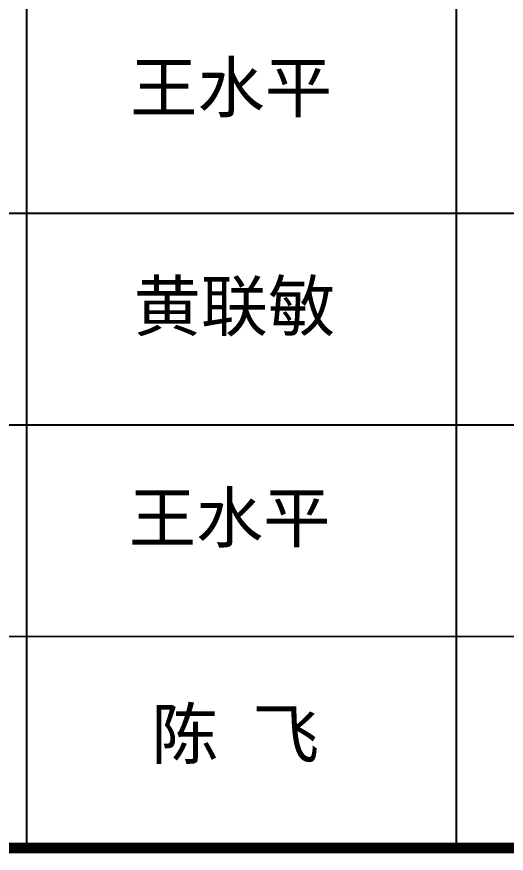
# Model space of a CAD drawing. Extents: x 4929870 to 5205508, y 4505833 to 4862647.
# Drawn here: x 5069280 to 5073211, y 4709997 to 4716718 of the extents above; entities that cross this region are included whole.
import ezdxf

# ---------------------------------------------------------------- set-up
doc = ezdxf.new("R2010")
doc.units = 0
doc.header["$LTSCALE"] = 1000
doc.header["$MEASUREMENT"] = 0
doc.layers.add('PUB_TEXT', color=7, linetype='CONTINUOUS')
doc.layers.add('PUB_TITLE', color=4, linetype='CONTINUOUS')
doc.styles.add('TQ', font='')
doc.styles.get('TQ').set_extended_font_data('SimSun')

msp = doc.modelspace()

# ---------------------------------------------------------------- linework, layer by layer
at = {"layer": 'PUB_TITLE'}
for p, q in [((5069360.3, 4710040, 0), (5069361, 4721940, 0)), ((5072811.2, 4710039.8, 0), (5072812, 4721939.8, 0)), ((5065246.6, 4715140.3, 0), (5076466.5, 4715139.6, 0)), ((5065246.5, 4713440.3, 0), (5076466.4, 4713439.6, 0)), ((5065246.4, 4711740.3, 0), (5076466.3, 4711739.6, 0)), ((5065246.3, 4710040.3, 0), (5076466.2, 4710039.6, 0))]:
    msp.add_line(p, q, dxfattribs=at)
at = {"layer": 'PUB_TITLE', "lineweight": 40, "const_width": 85}
msp.add_lwpolyline([(5065246.3, 4710040.3), (5076466.2, 4710039.6)], dxfattribs=at)

# ---------------------------------------------------------------- texts
at = {"layer": 'PUB_TEXT', "style": 'TQ'}
for s, p in [('王水平', (5070191.4, 4715952.5, 0)), ('黄联敏', (5070218.3, 4714195.9, 0)), ('王水平', (5070179.3, 4712496.4, 0)), ('陈 飞', (5070360.6, 4710756.8, 0))]:
    msp.add_text(s, height=396, dxfattribs=at).set_placement(p)

doc.saveas('drawing.dxf')
